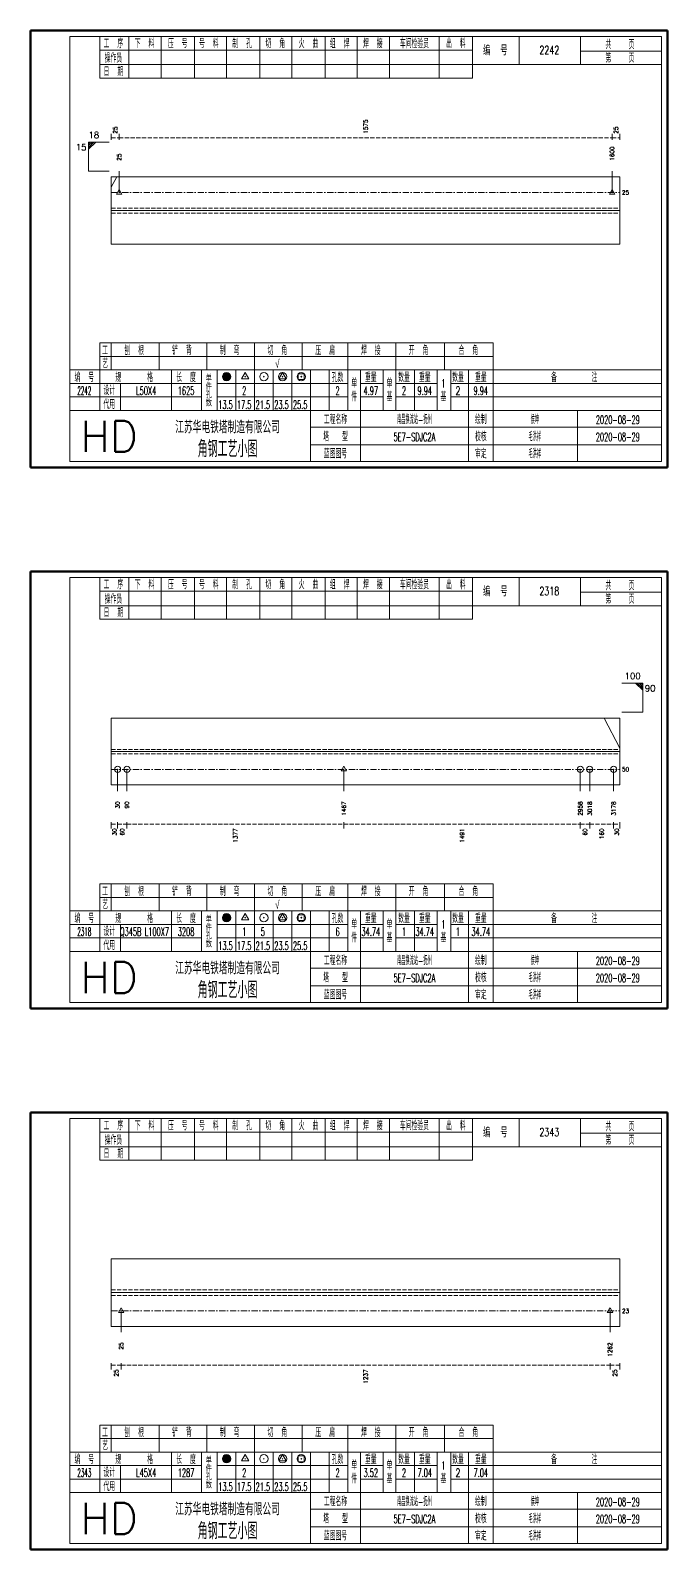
# Model space of a CAD drawing. Extents: x 0 to 5305, y 0 to 1513.
# Drawn here: x 0 to 307, y 0 to 732 of the extents above; entities that cross this region are included whole.
import ezdxf
from ezdxf.enums import TextEntityAlignment as Align

# ---------------------------------------------------------------- set-up
doc = ezdxf.new("R2010")
doc.units = 0
doc.header["$MEASUREMENT"] = 0
doc.linetypes.add('一点画线', pattern=[5.2, 3, -1, 0.2, -1])
doc.linetypes.add('虚线', pattern=[2.75, 2, -0.75])
doc.layers.get('0').update_dxf_attribs({"linetype": 'CONTINUOUS', "lineweight": 25})
doc.layers.add('1', color=7, linetype='CONTINUOUS', lineweight=25)
doc.layers.add('4', color=7, linetype='CONTINUOUS', lineweight=25)
doc.styles.get("Standard").update_dxf_attribs({"font": 'simplex.shx', "width": 0.7, "height": 3, "bigfont": 'gbhzfs.shx'})

msp = doc.modelspace()

# ---------------------------------------------------------------- linework, layer by layer
at = {"color": 8, "linetype": 'Continuous', "lineweight": 9}
for p, q in [((39, 678.75), (39, 681.75)), ((42.77, 678.75), (42.77, 681.75)), ((42.77, 678.75), (42.77, 681.75)), ((280.23, 678.75), (280.23, 681.75)), ((280.23, 678.75), (280.23, 681.75)), ((284, 678.75), (284, 681.75)), ((39, 350.25), (39, 347.25)), ((42, 350.25), (42, 347.25)), ((42, 350.25), (42, 347.25)), ((46.5, 350.25), (46.5, 347.25)), ((46.5, 350.25), (46.5, 347.25)), ((151.04, 350.25), (151.04, 347.25)), ((151.04, 350.25), (151.04, 347.25)), ((264.91, 350.25), (264.91, 347.25)), ((264.91, 350.25), (264.91, 347.25)), ((269.49, 350.25), (269.49, 347.25)), ((269.49, 350.25), (269.49, 347.25)), ((281, 350.25), (281, 347.25)), ((281, 350.25), (281, 347.25)), ((284, 350.25), (284, 347.25)), ((39, 89.75), (39, 86.75)), ((43.76, 89.75), (43.76, 86.75)), ((43.76, 89.75), (43.76, 86.75)), ((279.24, 89.75), (279.24, 86.75)), ((279.24, 89.75), (279.24, 86.75)), ((284, 89.75), (284, 86.75))]:
    msp.add_line(p, q, dxfattribs=at)
at = {"color": 7, "linetype": 'Continuous', "lineweight": 13}
for p, q in [((28, 677.75), (38, 677.75)), ((28, 663.75), (28, 677.75)), ((28.88, 677.75), (28, 676.88)), ((29.75, 677.75), (28, 676)), ((30.62, 677.75), (28, 675.12)), ((31.5, 677.75), (28, 674.25)), ((28, 663.75), (38, 663.75)), ((39, 656.09), (41.71, 660.95)), ((42.77, 653.45), (42.77, 663.75)), ((280.23, 653.45), (280.23, 663.75)), ((42.77, 654.95), (41.47, 652.7)), ((41.47, 652.7), (44.07, 652.7)), ((42.62, 653.3), (42.92, 653.6)), ((42.92, 653.3), (42.62, 653.6)), ((44.07, 652.7), (42.77, 654.95)), ((280.23, 654.95), (278.93, 652.7)), ((278.93, 652.7), (281.53, 652.7)), ((280.08, 653.3), (280.38, 653.6)), ((280.38, 653.3), (280.08, 653.6)), ((281.53, 652.7), (280.23, 654.95)), ((295, 417.25), (285, 417.25)), ((291.5, 417.25), (295, 413.75)), ((292.38, 417.25), (295, 414.62)), ((293.25, 417.25), (295, 415.5)), ((294.12, 417.25), (295, 416.38)), ((295, 403.25), (295, 417.25)), ((295, 403.25), (285, 403.25)), ((284, 385.86), (276.36, 400.3)), ((42, 375.7), (42, 365.25)), ((46.5, 375.7), (46.5, 365.25)), ((151.04, 375.7), (151.04, 365.25)), ((264.91, 375.7), (264.91, 365.25)), ((269.49, 375.7), (269.49, 365.25)), ((281, 375.7), (281, 365.25)), ((43.76, 114.92), (43.76, 104.75)), ((279.24, 114.92), (279.24, 104.75))]:
    msp.add_line(p, q, dxfattribs=at)
at = {"color": 8, "linetype": '虚线', "lineweight": 9}
for p, q in [((39, 679.75), (42.77, 679.75)), ((42.77, 679.75), (280.23, 679.75)), ((280.23, 679.75), (284, 679.75)), ((39, 349.25), (42, 349.25)), ((42, 349.25), (46.5, 349.25)), ((46.5, 349.25), (151.04, 349.25)), ((151.04, 349.25), (264.91, 349.25)), ((264.91, 349.25), (269.49, 349.25)), ((269.49, 349.25), (281, 349.25)), ((281, 349.25), (284, 349.25)), ((39, 88.75), (43.76, 88.75)), ((43.76, 88.75), (279.24, 88.75)), ((279.24, 88.75), (284, 88.75))]:
    msp.add_line(p, q, dxfattribs=at)
at = {"color": 7, "linetype": 'Continuous', "lineweight": 18}
for p, q in [((39, 660.95), (39, 628.55)), ((39, 660.95), (284, 660.95)), ((284, 660.95), (284, 628.55)), ((39, 644.75), (284, 644.75)), ((39, 400.3), (39, 368.2)), ((39, 400.3), (284, 400.3)), ((284, 400.3), (284, 368.2)), ((39, 384.25), (284, 384.25)), ((39, 140.08), (39, 107.42)), ((39, 140.08), (284, 140.08)), ((284, 140.08), (284, 107.42)), ((39, 123.75), (284, 123.75))]:
    msp.add_line(p, q, dxfattribs=at)
at = {"color": 3, "linetype": '一点画线', "lineweight": 13}
for p, q in [((39, 653.45), (284, 653.45)), ((39, 375.7), (284, 375.7)), ((39, 114.92), (284, 114.92))]:
    msp.add_line(p, q, dxfattribs=at)
at = {"color": 1, "linetype": '虚线', "lineweight": 18}
for p, q in [((39, 645.95), (284, 645.95)), ((39, 643.55), (284, 643.55)), ((39, 385.3), (284, 385.3)), ((39, 383.2), (284, 383.2)), ((39, 125.08), (284, 125.08)), ((39, 122.42), (284, 122.42))]:
    msp.add_line(p, q, dxfattribs=at)
at = {"layer": '1', "color": 7, "linetype": 'Continuous', "lineweight": 18}
for p, q in [((39, 628.55), (284, 628.55)), ((39, 368.2), (284, 368.2)), ((39, 107.42), (284, 107.42))]:
    msp.add_line(p, q, dxfattribs=at)
at = {"layer": '1', "color": 7, "linetype": 'Continuous', "lineweight": 13}
for p, q in [((41.85, 375.55), (42.15, 375.85)), ((42.15, 375.55), (41.85, 375.85)), ((46.35, 375.55), (46.65, 375.85)), ((46.65, 375.55), (46.35, 375.85)), ((151.04, 377.2), (149.74, 374.95)), ((149.74, 374.95), (152.34, 374.95)), ((150.89, 375.55), (151.19, 375.85)), ((151.19, 375.55), (150.89, 375.85)), ((152.34, 374.95), (151.04, 377.2)), ((264.76, 375.55), (265.06, 375.85)), ((265.06, 375.55), (264.76, 375.85)), ((269.34, 375.55), (269.64, 375.85)), ((269.64, 375.55), (269.34, 375.85)), ((280.85, 375.55), (281.15, 375.85)), ((281.15, 375.55), (280.85, 375.85)), ((43.76, 116.42), (42.46, 114.17)), ((42.46, 114.17), (45.06, 114.17)), ((43.61, 114.77), (43.91, 115.07)), ((43.91, 114.77), (43.61, 115.07)), ((45.06, 114.17), (43.76, 116.42)), ((279.24, 116.42), (277.94, 114.17)), ((277.94, 114.17), (280.54, 114.17)), ((279.09, 114.77), (279.39, 115.07)), ((279.39, 114.77), (279.09, 115.07)), ((280.54, 114.17), (279.24, 116.42))]:
    msp.add_line(p, q, dxfattribs=at)
for centre in [(42, 375.7), (46.5, 375.7), (264.91, 375.7), (269.49, 375.7), (281, 375.7)]:
    msp.add_circle(centre, 1.5, dxfattribs=at)
at = {"layer": '4', "color": 1, "linetype": 'Continuous', "lineweight": 50}
for p, q in [((307, 731.5), (0, 731.5)), ((0, 731.5), (0, 521)), ((307, 521), (307, 731.5)), ((0, 521), (307, 521)), ((307, 471), (0, 471)), ((0, 471), (0, 260.5)), ((307, 260.5), (307, 471)), ((0, 260.5), (307, 260.5)), ((307, 210.5), (0, 210.5)), ((0, 210.5), (0, 0)), ((307, 0), (307, 210.5)), ((0, 0), (307, 0))]:
    msp.add_line(p, q, dxfattribs=at)
at = {"layer": '4', "color": 1, "linetype": 'Continuous', "lineweight": 18}
for p, q in [((304, 728.5), (19, 728.5)), ((19, 728.5), (19, 524)), ((33.5, 728.5), (33.5, 708.5)), ((47.5, 728.5), (47.5, 708.5)), ((63, 728.5), (63, 708.5)), ((79, 728.5), (79, 708.5)), ((94.5, 728.5), (94.5, 708.5)), ((110.5, 728.5), (110.5, 708.5)), ((126, 728.5), (126, 708.5)), ((142, 728.5), (142, 708.5)), ((157.5, 728.5), (157.5, 708.5)), ((173, 728.5), (173, 708.5)), ((197, 728.5), (197, 708.5)), ((213, 728.5), (213, 708.5)), ((235.5, 728.5), (235.5, 715)), ((265, 728.5), (265, 715)), ((304, 524), (304, 728.5)), ((33.5, 722), (213, 722)), ((265, 721.5), (304, 721.5)), ((33.5, 715), (304, 715)), ((33.5, 708.5), (213, 708.5)), ((33.5, 581), (223, 581)), ((33.5, 581), (33.5, 568)), ((39, 581), (39, 568)), ((62, 581), (62, 568)), ((85, 581), (85, 568)), ((108, 581), (108, 568)), ((131, 581), (131, 568)), ((153, 581), (153, 568)), ((176, 581), (176, 568)), ((199.5, 581), (199.5, 568)), ((223, 581), (223, 568)), ((33.5, 574.5), (223, 574.5)), ((19, 568), (304, 568)), ((33.5, 568), (33.5, 548.5)), ((68, 568), (68, 548.5)), ((82.5, 568), (82.5, 548.5)), ((90, 568), (90, 548.5)), ((99, 568), (99, 548.5)), ((108, 568), (108, 548.5)), ((117, 568), (117, 548.5)), ((126, 568), (126, 548.5)), ((135, 568), (135, 548.5)), ((144, 568), (144, 548.5)), ((153, 568), (153, 548.5)), ((159, 568), (159, 548.5)), ((170, 568), (170, 548.5)), ((176, 568), (176, 548.5)), ((185, 568), (185, 548.5)), ((196, 568), (196, 548.5)), ((202.5, 568), (202.5, 548.5)), ((211, 568), (211, 548.5)), ((223, 568), (223, 548.5)), ((19, 561.5), (82.5, 561.5)), ((43.5, 561.5), (43.5, 548.5)), ((90, 561.5), (153, 561.5)), ((159, 561.5), (170, 561.5)), ((176, 561.5), (196, 561.5)), ((202.5, 561.5), (304, 561.5)), ((19, 555), (82.5, 555)), ((90, 555), (153, 555)), ((159, 555), (170, 555)), ((176, 555), (196, 555)), ((202.5, 555), (304, 555)), ((19, 548.5), (304, 548.5)), ((135, 548.5), (135, 524)), ((159, 548.5), (159, 524)), ((211, 548.5), (211, 524)), ((223, 548.5), (223, 524)), ((263.5, 548.5), (263.5, 524)), ((135, 540.5), (304, 540.5)), ((135, 532), (304, 532)), ((19, 524), (304, 524)), ((304, 468), (19, 468)), ((19, 468), (19, 263.5)), ((33.5, 468), (33.5, 448)), ((33.5, 461.5), (213, 461.5)), ((47.5, 468), (47.5, 448)), ((63, 468), (63, 448)), ((79, 468), (79, 448)), ((94.5, 468), (94.5, 448)), ((110.5, 468), (110.5, 448)), ((126, 468), (126, 448)), ((142, 468), (142, 448)), ((157.5, 468), (157.5, 448)), ((173, 468), (173, 448)), ((197, 468), (197, 448)), ((213, 468), (213, 448)), ((235.5, 468), (235.5, 454.5)), ((265, 468), (265, 454.5)), ((265, 461), (304, 461)), ((304, 263.5), (304, 468)), ((33.5, 454.5), (304, 454.5)), ((33.5, 448), (213, 448)), ((33.5, 320.5), (223, 320.5)), ((33.5, 320.5), (33.5, 307.5)), ((39, 320.5), (39, 307.5)), ((62, 320.5), (62, 307.5)), ((85, 320.5), (85, 307.5)), ((108, 320.5), (108, 307.5)), ((131, 320.5), (131, 307.5)), ((153, 320.5), (153, 307.5)), ((176, 320.5), (176, 307.5)), ((199.5, 320.5), (199.5, 307.5)), ((223, 320.5), (223, 307.5)), ((19, 307.5), (304, 307.5)), ((33.5, 314), (223, 314)), ((33.5, 307.5), (33.5, 288)), ((68, 307.5), (68, 288)), ((82.5, 307.5), (82.5, 288)), ((90, 307.5), (90, 288)), ((99, 307.5), (99, 288)), ((108, 307.5), (108, 288)), ((117, 307.5), (117, 288)), ((126, 307.5), (126, 288)), ((135, 307.5), (135, 288)), ((144, 307.5), (144, 288)), ((153, 307.5), (153, 288)), ((159, 307.5), (159, 288)), ((170, 307.5), (170, 288)), ((176, 307.5), (176, 288)), ((185, 307.5), (185, 288)), ((196, 307.5), (196, 288)), ((202.5, 307.5), (202.5, 288)), ((211, 307.5), (211, 288)), ((223, 307.5), (223, 288)), ((19, 301), (82.5, 301)), ((43.5, 301), (43.5, 288)), ((90, 301), (153, 301)), ((159, 301), (170, 301)), ((176, 301), (196, 301)), ((202.5, 301), (304, 301)), ((19, 294.5), (82.5, 294.5)), ((90, 294.5), (153, 294.5)), ((159, 294.5), (170, 294.5)), ((176, 294.5), (196, 294.5)), ((202.5, 294.5), (304, 294.5)), ((19, 288), (304, 288)), ((135, 288), (135, 263.5)), ((159, 288), (159, 263.5)), ((211, 288), (211, 263.5)), ((223, 288), (223, 263.5)), ((263.5, 288), (263.5, 263.5)), ((135, 280), (304, 280)), ((135, 271.5), (304, 271.5)), ((19, 263.5), (304, 263.5)), ((304, 207.5), (19, 207.5)), ((19, 207.5), (19, 3)), ((33.5, 207.5), (33.5, 187.5)), ((47.5, 207.5), (47.5, 187.5)), ((63, 207.5), (63, 187.5)), ((79, 207.5), (79, 187.5)), ((94.5, 207.5), (94.5, 187.5)), ((110.5, 207.5), (110.5, 187.5)), ((126, 207.5), (126, 187.5)), ((142, 207.5), (142, 187.5)), ((157.5, 207.5), (157.5, 187.5)), ((173, 207.5), (173, 187.5)), ((197, 207.5), (197, 187.5)), ((213, 207.5), (213, 187.5)), ((235.5, 207.5), (235.5, 194)), ((265, 207.5), (265, 194)), ((304, 3), (304, 207.5)), ((33.5, 201), (213, 201)), ((265, 200.5), (304, 200.5)), ((33.5, 194), (304, 194)), ((33.5, 187.5), (213, 187.5)), ((33.5, 60), (223, 60)), ((33.5, 60), (33.5, 47)), ((39, 60), (39, 47)), ((62, 60), (62, 47)), ((85, 60), (85, 47)), ((108, 60), (108, 47)), ((131, 60), (131, 47)), ((153, 60), (153, 47)), ((176, 60), (176, 47)), ((199.5, 60), (199.5, 47)), ((223, 60), (223, 47)), ((33.5, 53.5), (223, 53.5)), ((19, 47), (304, 47)), ((33.5, 47), (33.5, 27.5)), ((68, 47), (68, 27.5)), ((82.5, 47), (82.5, 27.5)), ((90, 47), (90, 27.5)), ((99, 47), (99, 27.5)), ((108, 47), (108, 27.5)), ((117, 47), (117, 27.5)), ((126, 47), (126, 27.5)), ((135, 47), (135, 27.5)), ((144, 47), (144, 27.5)), ((153, 47), (153, 27.5)), ((159, 47), (159, 27.5)), ((170, 47), (170, 27.5)), ((176, 47), (176, 27.5)), ((185, 47), (185, 27.5)), ((196, 47), (196, 27.5)), ((202.5, 47), (202.5, 27.5)), ((211, 47), (211, 27.5)), ((223, 47), (223, 27.5)), ((19, 40.5), (82.5, 40.5)), ((43.5, 40.5), (43.5, 27.5)), ((90, 40.5), (153, 40.5)), ((159, 40.5), (170, 40.5)), ((176, 40.5), (196, 40.5)), ((202.5, 40.5), (304, 40.5)), ((19, 34), (82.5, 34)), ((90, 34), (153, 34)), ((159, 34), (170, 34)), ((176, 34), (196, 34)), ((202.5, 34), (304, 34)), ((19, 27.5), (304, 27.5)), ((135, 27.5), (135, 3)), ((159, 27.5), (159, 3)), ((211, 27.5), (211, 3)), ((223, 27.5), (223, 3)), ((263.5, 27.5), (263.5, 3)), ((135, 19.5), (304, 19.5)), ((135, 11), (304, 11)), ((19, 3), (304, 3))]:
    msp.add_line(p, q, dxfattribs=at)
at = {"layer": '4', "color": 7, "linetype": 'Continuous', "lineweight": 13}
for p, q in [((103.5, 566.75), (101.77, 563.75)), ((101.77, 563.75), (105.23, 563.75)), ((103.3, 564.55), (103.7, 564.95)), ((103.7, 564.55), (103.3, 564.95)), ((105.23, 563.75), (103.5, 566.75)), ((112.3, 564.55), (112.7, 564.95)), ((112.7, 564.55), (112.3, 564.95)), ((121.5, 566.75), (119.77, 563.75)), ((119.77, 563.75), (123.23, 563.75)), ((121.3, 564.55), (121.7, 564.95)), ((121.7, 564.55), (121.3, 564.95)), ((123.23, 563.75), (121.5, 566.75)), ((129.09, 563.34), (129.09, 566.16)), ((129.09, 566.16), (131.91, 566.16)), ((131.91, 563.34), (129.09, 563.34)), ((130.3, 564.55), (130.7, 564.95)), ((130.7, 564.55), (130.3, 564.95)), ((131.91, 566.16), (131.91, 563.34)), ((103.5, 306.25), (101.77, 303.25)), ((101.77, 303.25), (105.23, 303.25)), ((103.3, 304.05), (103.7, 304.45)), ((103.7, 304.05), (103.3, 304.45)), ((105.23, 303.25), (103.5, 306.25)), ((112.3, 304.05), (112.7, 304.45)), ((112.7, 304.05), (112.3, 304.45)), ((121.5, 306.25), (119.77, 303.25)), ((119.77, 303.25), (123.23, 303.25)), ((121.3, 304.05), (121.7, 304.45)), ((121.7, 304.05), (121.3, 304.45)), ((123.23, 303.25), (121.5, 306.25)), ((129.09, 302.84), (129.09, 305.66)), ((129.09, 305.66), (131.91, 305.66)), ((131.91, 302.84), (129.09, 302.84)), ((130.3, 304.05), (130.7, 304.45)), ((130.7, 304.05), (130.3, 304.45)), ((131.91, 305.66), (131.91, 302.84)), ((103.5, 45.75), (101.77, 42.75)), ((103.3, 43.55), (103.7, 43.95)), ((103.7, 43.55), (103.3, 43.95)), ((105.23, 42.75), (103.5, 45.75)), ((112.3, 43.55), (112.7, 43.95)), ((112.7, 43.55), (112.3, 43.95)), ((121.5, 45.75), (119.77, 42.75)), ((121.3, 43.55), (121.7, 43.95)), ((121.7, 43.55), (121.3, 43.95)), ((123.23, 42.75), (121.5, 45.75)), ((129.09, 42.34), (129.09, 45.16)), ((129.09, 45.16), (131.91, 45.16)), ((130.3, 43.55), (130.7, 43.95)), ((130.7, 43.55), (130.3, 43.95)), ((131.91, 45.16), (131.91, 42.34)), ((101.77, 42.75), (105.23, 42.75)), ((119.77, 42.75), (123.23, 42.75)), ((131.91, 42.34), (129.09, 42.34))]:
    msp.add_line(p, q, dxfattribs=at)
for centre, radius in [((94.5, 564.75), 2), ((94.5, 564.75), 1.8), ((94.5, 564.75), 1.6), ((94.5, 564.75), 1.4), ((94.5, 564.75), 1.2), ((94.5, 564.75), 1), ((94.5, 564.75), 0.8), ((94.5, 564.75), 0.6), ((94.5, 564.75), 0.4), ((94.5, 564.75), 0.2), ((112.5, 564.75), 2), ((121.5, 564.75), 2), ((130.5, 564.75), 2), ((94.5, 304.25), 2), ((94.5, 304.25), 1.8), ((94.5, 304.25), 1.6), ((94.5, 304.25), 1.4), ((94.5, 304.25), 1.2), ((94.5, 304.25), 1), ((94.5, 304.25), 0.8), ((94.5, 304.25), 0.6), ((94.5, 304.25), 0.4), ((94.5, 304.25), 0.2), ((112.5, 304.25), 2), ((121.5, 304.25), 2), ((130.5, 304.25), 2), ((94.5, 43.75), 2), ((94.5, 43.75), 1.8), ((94.5, 43.75), 1.6), ((94.5, 43.75), 1.4), ((94.5, 43.75), 1.2), ((94.5, 43.75), 1), ((94.5, 43.75), 0.8), ((94.5, 43.75), 0.6), ((94.5, 43.75), 0.4), ((94.5, 43.75), 0.2), ((112.5, 43.75), 2), ((121.5, 43.75), 2), ((130.5, 43.75), 2)]:
    msp.add_circle(centre, radius, dxfattribs=at)

# ---------------------------------------------------------------- texts
at = {"color": 8, "linetype": 'Continuous', "lineweight": 9}
for s, p in [('1575', (161.5, 681.75)), ('25', (40.88, 681.75)), ('25', (282.12, 681.75))]:
    msp.add_text(s, height=2, rotation=90, dxfattribs=at).set_placement(p, align=Align.MIDDLE_LEFT)
at = {"color": 7, "linetype": 'Continuous', "lineweight": 13}
msp.add_text('18', height=3, dxfattribs=at).set_placement((28, 678.75), align=Align.BOTTOM_LEFT)
msp.add_text('15', height=3, dxfattribs=at).set_placement((27, 676.75), align=Align.TOP_RIGHT)
for s, p in [('1600', (280.23, 668.75)), ('25', (42.77, 668.75))]:
    msp.add_text(s, height=2, rotation=90, dxfattribs=at).set_placement(p, align=Align.MIDDLE_LEFT)
for s, p in [('25', (285, 653.45)), ('50', (285, 375.7)), ('23', (285, 114.92))]:
    msp.add_text(s, height=2, dxfattribs=at).set_placement(p, align=Align.MIDDLE_LEFT)
msp.add_text('100', height=3, dxfattribs=at).set_placement((294, 418.25), align=Align.BOTTOM_RIGHT)
msp.add_text('90', height=3, dxfattribs=at).set_placement((296, 416.25), align=Align.TOP_LEFT)
at = {"color": 8, "linetype": 'Continuous', "lineweight": 9}
for s, p in [('30', (40.5, 347.25)), ('60', (44.25, 347.25)), ('1377', (98.77, 347.25)), ('1491', (207.97, 347.25)), ('60', (267.2, 347.25)), ('160', (275.24, 347.25)), ('30', (282.5, 347.25)), ('25', (41.38, 86.75)), ('1237', (161.5, 86.75)), ('25', (281.62, 86.75))]:
    msp.add_text(s, height=2, rotation=90, dxfattribs=at).set_placement(p, align=Align.MIDDLE_RIGHT)
at = {"layer": '1', "color": 7, "linetype": 'Continuous', "lineweight": 13}
for s, p in [('30', (42, 360.25)), ('90', (46.5, 360.25)), ('1467', (151.04, 360.25)), ('2958', (264.91, 360.25)), ('3018', (269.49, 360.25)), ('3178', (281, 360.25)), ('25', (43.76, 99.75)), ('1262', (279.24, 99.75))]:
    msp.add_text(s, height=2, rotation=90, dxfattribs=at).set_placement(p, align=Align.MIDDLE_RIGHT)
at = {"layer": '4', "color": 1, "linetype": 'Continuous', "lineweight": 13}
for s, height, width, p in [('工  序', 4, 0.7, (40, 725)), ('下  料', 4, 0.7, (55, 725)), ('压  号', 4, 0.7, (71, 725)), ('号  料', 4, 0.7, (86, 725)), ('制  孔', 4, 0.7, (102, 725)), ('切  角', 4, 0.7, (118, 725)), ('火  曲', 4, 0.7, (134, 725)), ('组  焊', 4, 0.7, (149, 725)), ('焊  接', 4, 0.7, (165, 725)), ('车间检验员', 4, 0.7, (185, 725)), ('出  料', 4, 0.7, (205, 725)), ('编  号', 5, 0.7, (224, 722)), ('共    页', 4, 0.7, (284, 724.5)), ('操作员', 4, 0.7, (40, 718)), ('2242', 4, 0.7, (250, 722)), ('第    页', 4, 0.7, (284, 718)), ('日  期', 4, 0.7, (40, 711.5)), ('工', 4, 0.7, (36, 577.25)), ('刨  根', 4, 0.7, (50, 577.25)), ('铲  背', 4, 0.7, (73, 577.25)), ('制  弯', 4, 0.7, (96, 577.25)), ('切  角', 4, 0.7, (119, 577.25)), ('压  扁', 4, 0.7, (142, 577.25)), ('焊  接', 4, 0.7, (164, 577.25)), ('开  角', 4, 0.7, (187, 577.25)), ('合  角', 4, 0.7, (211, 577.25)), ('艺', 4, 0.7, (36, 571)), ('√', 4, 0.7, (119, 571)), ('编  号', 4, 0.7, (26, 564.25)), ('规      格', 4, 0.7, (50, 564.25)), ('长  度', 4, 0.7, (75, 564.25)), ('孔数', 4, 0.7, (148, 564.25)), ('单', 4, 0.7, (156, 561.5)), ('重量', 4, 0.7, (164, 564.25)), ('单', 4, 0.7, (173, 561.5)), ('数量', 4, 0.7, (180, 564.25)), ('重量', 4, 0.7, (190, 564.25)), ('1', 4, 0.5, (199, 561.5)), ('数量', 4, 0.7, (206, 564.25)), ('重量', 4, 0.7, (217, 564.25)), ('备        注', 4, 0.7, (262, 564.25)), ('2242', 4, 0.4, (26, 558)), ('设计', 4, 0.7, (38, 558)), (' L50X4', 4, 0.5, (55, 558)), ('1625', 4, 0.5, (75, 558)), ('2', 4, 0.5, (103, 558)), ('2', 4, 0.5, (148, 558)), ('件', 4, 0.7, (156, 555)), ('4.97', 4, 0.5, (164, 558)), ('基', 4, 0.7, (173, 555)), ('2', 4, 0.5, (180, 558)), ('9.94', 4, 0.5, (190, 558)), ('基', 4, 0.7, (199, 555)), ('2', 4, 0.7, (206, 558)), ('9.94', 4, 0.5, (217, 558)), ('代用', 4, 0.7, (38, 551.25)), ('13.5', 4, 0.5, (94, 551.25)), ('17.5', 4, 0.5, (103, 551.25)), ('21.5', 4, 0.5, (112, 551.25)), ('23.5', 4, 0.5, (121, 551.25)), ('25.5', 4, 0.5, (130, 551.25)), ('江苏华电铁塔制造有限公司', 6, 0.7, (95, 540.5)), ('工程名称', 4, 0.7, (147, 544)), ('南昌换流站-抚州', 4, 0.5, (185, 544)), ('绘制', 4, 0.7, (217, 544)), ('侯坤', 4, 0.5, (243, 544)), ('2020-08-29', 4, 0.5, (283, 544)), ('角钢工艺小图', 8, 0.8, (95, 530)), ('塔   型', 4, 0.7, (147, 535.75)), ('5E7-SDJC2A', 4, 0.5, (185, 535.75)), ('校核', 4, 0.7, (217, 535.75)), ('毛洪祥', 4, 0.5, (243, 535.75)), ('2020-08-29', 4, 0.5, (283, 535.75)), ('蓝图图号', 4, 0.7, (147, 527.5)), ('审定', 4, 0.7, (217, 527.5)), ('毛洪祥', 4, 0.5, (243, 527.5)), ('工  序', 4, 0.7, (40, 464.5)), ('下  料', 4, 0.7, (55, 464.5)), ('压  号', 4, 0.7, (71, 464.5)), ('号  料', 4, 0.7, (86, 464.5)), ('制  孔', 4, 0.7, (102, 464.5)), ('切  角', 4, 0.7, (118, 464.5)), ('火  曲', 4, 0.7, (134, 464.5)), ('组  焊', 4, 0.7, (149, 464.5)), ('焊  接', 4, 0.7, (165, 464.5)), ('车间检验员', 4, 0.7, (185, 464.5)), ('出  料', 4, 0.7, (205, 464.5)), ('编  号', 5, 0.7, (224, 461.5)), ('2318', 4, 0.7, (250, 461.5)), ('共    页', 4, 0.7, (284, 464)), ('操作员', 4, 0.7, (40, 457.5)), ('第    页', 4, 0.7, (284, 457.5)), ('日  期', 4, 0.7, (40, 451)), ('工', 4, 0.7, (36, 316.75)), ('刨  根', 4, 0.7, (50, 316.75)), ('铲  背', 4, 0.7, (73, 316.75)), ('制  弯', 4, 0.7, (96, 316.75)), ('切  角', 4, 0.7, (119, 316.75)), ('压  扁', 4, 0.7, (142, 316.75)), ('焊  接', 4, 0.7, (164, 316.75)), ('开  角', 4, 0.7, (187, 316.75)), ('合  角', 4, 0.7, (211, 316.75)), ('艺', 4, 0.7, (36, 310.5)), ('√', 4, 0.7, (119, 310.5)), ('编  号', 4, 0.7, (26, 303.75)), ('规      格', 4, 0.7, (50, 303.75)), ('长  度', 4, 0.7, (75, 303.75)), ('孔数', 4, 0.7, (148, 303.75)), ('单', 4, 0.7, (156, 301)), ('重量', 4, 0.7, (164, 303.75)), ('单', 4, 0.7, (173, 301)), ('数量', 4, 0.7, (180, 303.75)), ('重量', 4, 0.7, (190, 303.75)), ('1', 4, 0.5, (199, 301)), ('数量', 4, 0.7, (206, 303.75)), ('重量', 4, 0.7, (217, 303.75)), ('备        注', 4, 0.7, (262, 303.75)), ('2318', 4, 0.4, (26, 297.5)), ('代用', 4, 0.7, (38, 290.75)), ('设计', 4, 0.7, (38, 297.5)), ('Q345B L100X7', 4, 0.5, (55, 297.5)), ('3208', 4, 0.5, (75, 297.5)), ('13.5', 4, 0.5, (94, 290.75)), ('17.5', 4, 0.5, (103, 290.75)), ('1', 4, 0.5, (103, 297.5)), ('21.5', 4, 0.5, (112, 290.75)), ('5', 4, 0.5, (112, 297.5)), ('23.5', 4, 0.5, (121, 290.75)), ('25.5', 4, 0.5, (130, 290.75)), ('6', 4, 0.5, (148, 297.5)), ('件', 4, 0.7, (156, 294.5)), ('34.74', 4, 0.5, (164, 297.5)), ('基', 4, 0.7, (173, 294.5)), ('1', 4, 0.5, (180, 297.5)), ('34.74', 4, 0.5, (190, 297.5)), ('基', 4, 0.7, (199, 294.5)), ('1', 4, 0.7, (206, 297.5)), ('34.74', 4, 0.5, (217, 297.5)), ('工程名称', 4, 0.7, (147, 283.5)), ('南昌换流站-抚州', 4, 0.5, (185, 283.5)), ('绘制', 4, 0.7, (217, 283.5)), ('侯坤', 4, 0.5, (243, 283.5)), ('2020-08-29', 4, 0.5, (283, 283.5)), ('江苏华电铁塔制造有限公司', 6, 0.7, (95, 280)), ('角钢工艺小图', 8, 0.8, (95, 269.5)), ('塔   型', 4, 0.7, (147, 275.25)), ('5E7-SDJC2A', 4, 0.5, (185, 275.25)), ('校核', 4, 0.7, (217, 275.25)), ('毛洪祥', 4, 0.5, (243, 275.25)), ('2020-08-29', 4, 0.5, (283, 275.25)), ('蓝图图号', 4, 0.7, (147, 267)), ('审定', 4, 0.7, (217, 267)), ('毛洪祥', 4, 0.5, (243, 267)), ('工  序', 4, 0.7, (40, 204)), ('下  料', 4, 0.7, (55, 204)), ('压  号', 4, 0.7, (71, 204)), ('号  料', 4, 0.7, (86, 204)), ('制  孔', 4, 0.7, (102, 204)), ('切  角', 4, 0.7, (118, 204)), ('火  曲', 4, 0.7, (134, 204)), ('组  焊', 4, 0.7, (149, 204)), ('焊  接', 4, 0.7, (165, 204)), ('车间检验员', 4, 0.7, (185, 204)), ('出  料', 4, 0.7, (205, 204)), ('共    页', 4, 0.7, (284, 203.5)), ('操作员', 4, 0.7, (40, 197)), ('编  号', 5, 0.7, (224, 201)), ('2343', 4, 0.7, (250, 201)), ('第    页', 4, 0.7, (284, 197)), ('日  期', 4, 0.7, (40, 190.5)), ('刨  根', 4, 0.7, (50, 56.25)), ('铲  背', 4, 0.7, (73, 56.25)), ('制  弯', 4, 0.7, (96, 56.25)), ('切  角', 4, 0.7, (119, 56.25)), ('压  扁', 4, 0.7, (142, 56.25)), ('焊  接', 4, 0.7, (164, 56.25)), ('开  角', 4, 0.7, (187, 56.25)), ('合  角', 4, 0.7, (211, 56.25)), ('工', 4, 0.7, (36, 56.25)), ('艺', 4, 0.7, (36, 50)), ('编  号', 4, 0.7, (26, 43.25)), ('规      格', 4, 0.7, (50, 43.25)), ('长  度', 4, 0.7, (75, 43.25)), ('孔数', 4, 0.7, (148, 43.25)), ('重量', 4, 0.7, (164, 43.25)), ('数量', 4, 0.7, (180, 43.25)), ('重量', 4, 0.7, (190, 43.25)), ('数量', 4, 0.7, (206, 43.25)), ('重量', 4, 0.7, (217, 43.25)), ('备        注', 4, 0.7, (262, 43.25)), ('2343', 4, 0.4, (26, 37)), ('设计', 4, 0.7, (38, 37)), (' L45X4', 4, 0.5, (55, 37)), ('1287', 4, 0.5, (75, 37)), ('2', 4, 0.5, (103, 37)), ('2', 4, 0.5, (148, 37)), ('单', 4, 0.7, (156, 40.5)), ('3.52', 4, 0.5, (164, 37)), ('单', 4, 0.7, (173, 40.5)), ('2', 4, 0.5, (180, 37)), ('7.04', 4, 0.5, (190, 37)), ('1', 4, 0.5, (199, 40.5)), ('2', 4, 0.7, (206, 37)), ('7.04', 4, 0.5, (217, 37)), ('代用', 4, 0.7, (38, 30.25)), ('13.5', 4, 0.5, (94, 30.25)), ('17.5', 4, 0.5, (103, 30.25)), ('21.5', 4, 0.5, (112, 30.25)), ('23.5', 4, 0.5, (121, 30.25)), ('25.5', 4, 0.5, (130, 30.25)), ('件', 4, 0.7, (156, 34)), ('基', 4, 0.7, (173, 34)), ('基', 4, 0.7, (199, 34)), ('江苏华电铁塔制造有限公司', 6, 0.7, (95, 19.5)), ('工程名称', 4, 0.7, (147, 23)), ('南昌换流站-抚州', 4, 0.5, (185, 23)), ('绘制', 4, 0.7, (217, 23)), ('侯坤', 4, 0.5, (243, 23)), ('2020-08-29', 4, 0.5, (283, 23)), ('塔   型', 4, 0.7, (147, 14.75)), ('5E7-SDJC2A', 4, 0.5, (185, 14.75)), ('校核', 4, 0.7, (217, 14.75)), ('毛洪祥', 4, 0.5, (243, 14.75)), ('2020-08-29', 4, 0.5, (283, 14.75)), ('角钢工艺小图', 8, 0.8, (95, 9)), ('蓝图图号', 4, 0.7, (147, 6.5)), ('审定', 4, 0.7, (217, 6.5)), ('毛洪祥', 4, 0.5, (243, 6.5))]:
    msp.add_text(s, height=height, dxfattribs=dict(at, width=width)).set_placement(p, align=Align.MIDDLE_CENTER)
for s, height, p in [('单', 3, (86, 564)), ('件', 3, (86, 560)), ('孔', 3, (86, 556)), ('数', 3, (86, 552)), ('HD', 15, (38, 536)), ('件', 3, (86, 299.5)), ('单', 3, (86, 303.5)), ('孔', 3, (86, 295.5)), ('数', 3, (86, 291.5)), ('HD', 15, (38, 275.5)), ('单', 3, (86, 43)), ('件', 3, (86, 39)), ('孔', 3, (86, 35)), ('数', 3, (86, 31)), ('HD', 15, (38, 15))]:
    msp.add_text(s, height=height, dxfattribs=at).set_placement(p, align=Align.MIDDLE_CENTER)

doc.saveas('drawing.dxf')
